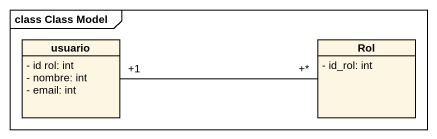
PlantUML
@startuml
mainframe class Class Model
hide circle
hide empty members
skinparam classAttributeIconSize 0
class usuario {
  - id rol: int
  - nombre: int
  - email: int
}
class Rol {
  - id_rol: int
}
usuario "+1" -right- "+*" Rol
@enduml
